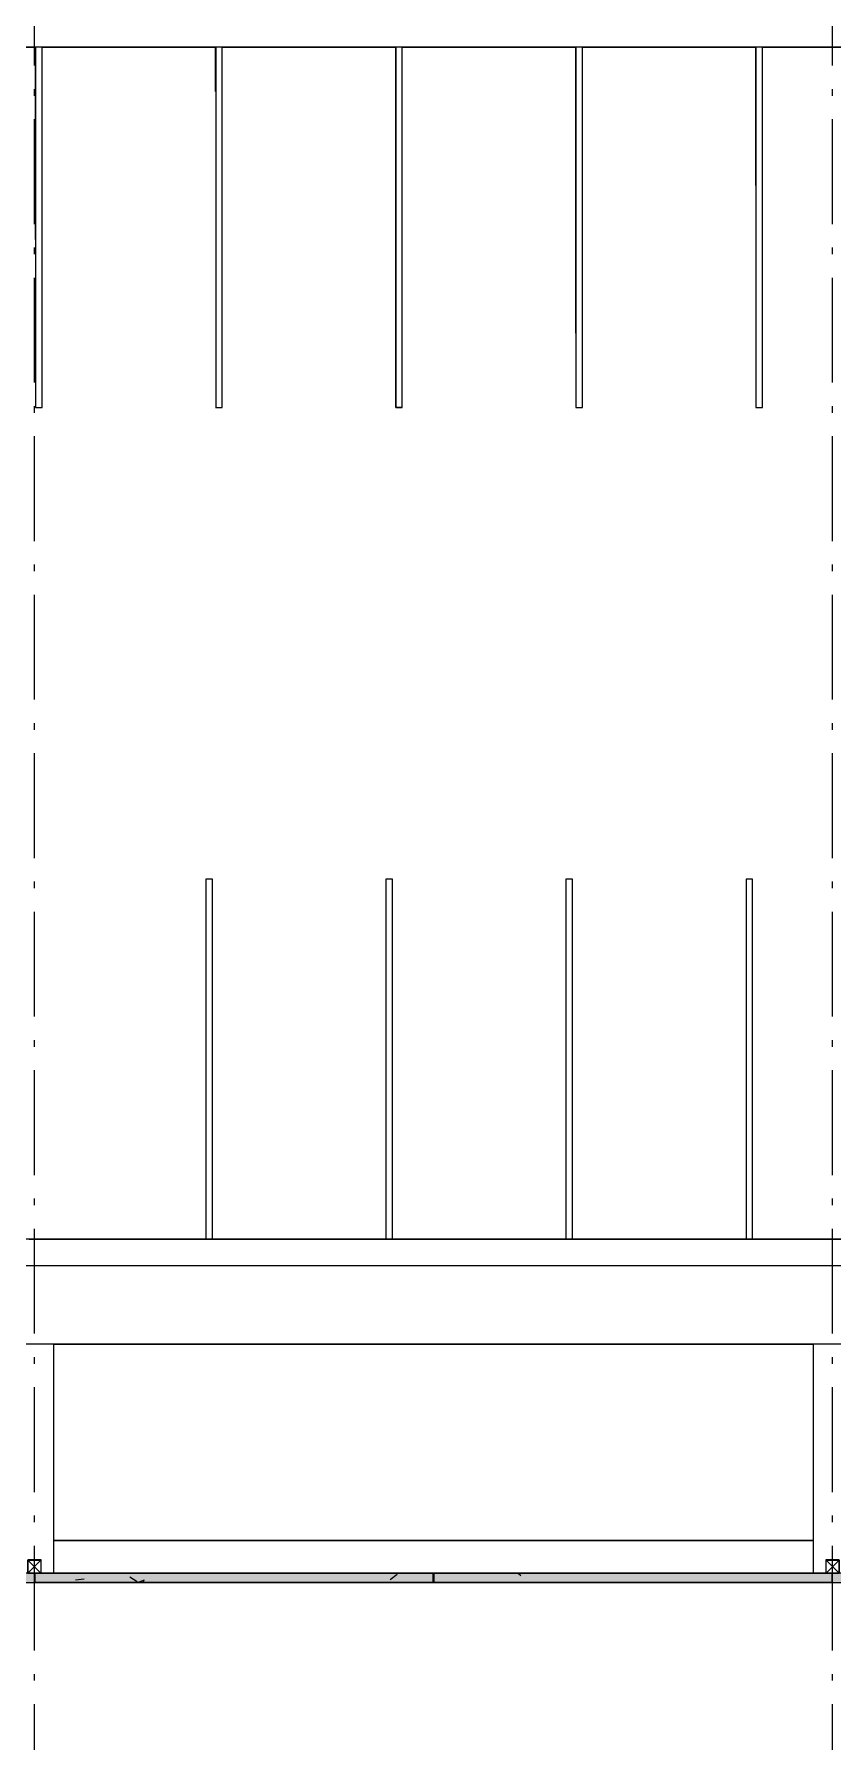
# Model space of a CAD drawing. Header units: metres. Extents: x -55 to 260, y -121 to 64.
# Drawn here: x 36.57 to 48.77, y 12.67 to 38.74 of the extents above; entities that cross this region are included whole.
import ezdxf

# ---------------------------------------------------------------- set-up
doc = ezdxf.new("R2010")
doc.units = ezdxf.units.M
doc.linetypes.add('01_Grid', pattern=[2.32, 1.6, -0.36, 0, -0.36])
for name, color, linetype, lineweight in [('0-1', 7, 'Continuous', 5), ('03EJES-1', 1, '01_Grid', 5), ('06MUR-1', 253, 'Continuous', 5), ('06MUR-2', 53, 'Continuous', 25), ('06MUREXT-1', 9, 'Continuous', 15), ('17EQAGUA-1', 253, 'Continuous', 5), ('45ESTAC-1', 253, 'Continuous', 5), ('46BANQ-1', 253, 'Continuous', 5), ('70LINEA-1', 254, 'Continuous', 5), ('70LINEA-2', 1, 'Continuous', 5), ('70LINEA_0_25-1', 9, 'Continuous', 15)]:
    doc.layers.add(name, color=color, linetype=linetype, lineweight=lineweight)
pattern_1 = [(50, (0, 0), (2.914806, -0.25534), [0.3048, -3.353]), (355, (0, 0), (-0.5639, 3.05678), [0.24384, -2.682]), (100.451, (0.243, -0.0213), (2.35075, 2.801895), [0.25904, -2.849]), (46.184, (0, 0.8128), (4.336665, -0.672795), [0.4572, -5.029]), (96.636, (0.3614, 0.7567), (3.798, 3.95842), [0.38856, -4.274]), (351.184, (0, 0.813), (3.79858, 3.95859), [0.36576, -4.023]), (21, (0.4064, 0.6096), (2.425556, -1.63645), [0.3048, -3.353]), (326, (0.4064, 0.6096), (0.98876, 2.946903), [0.24384, -2.682]), (71.451, (0.6086, 0.4733), (3.414398, 1.310927), [0.25904, -2.849]), (37.5, (0, 0), (0.049559, 1.352701), [0.13411, -2.516, 0.13411, -2.589, -2.692]), (37.5, (0, 0), (0.049559, 1.352701), [-5.373, 0.13411, -2.558]), (7.5, (0, 0), (1.06888, 1.603233), [0.13411, -1.418, 0.13411, -2.455, -1.026]), (7.5, (0, 0), (1.06888, 1.603233), [-4.141, 0.13411, -0.89205]), (327.5, (-0.9063, 0), (2.1693145, -0.091976), [0.13411, -0.88189, 0.13411, -3.036, -4.206]), (327.5, (-0.9063, 0), (2.1693145, -0.091976), [-4.186, 0.13411, -4.072]), (317.5, (-1.313, 0), (2.370307, 0.40642), [0.13411, -1.187, 0.13411, -1.971, -2.987]), (317.5, (-1.313, 0), (2.370307, 0.40642), [-3.426, 0.13411, -2.853])]

# ---------------------------------------------------------------- blocks, each defined once
blk = doc.blocks.new('Downspout - Square - Downspout - Square 8_x8_-V34-A1 _ A700')
at = {"layer": '17EQAGUA-1'}
for p, q in [((0.102, 0.203), (-0.102, 0.203)), ((-0.102, 0.203), (-0.102, 0)), ((-0.102, 0), (0.102, 0)), ((-0.099, 0.2), (0.099, 0.2)), ((-0.099, 0.003), (-0.099, 0.2)), ((0.099, 0.2), (-0.099, 0.003)), ((-0.099, 0.2), (0.099, 0.003)), ((0.099, 0.003), (-0.099, 0.003)), ((0.099, 0.2), (0.099, 0.003)), ((0.102, 0), (0.102, 0.203))]:
    blk.add_line(p, q, dxfattribs=at)
blk = doc.blocks.new('Parking Lot - Single - Single-V89-A1 _ A700')
at = {"layer": '70LINEA-1'}
for p, q in [((47.595, 36.427), (47.595, 38.54)), ((47.595, 38.54), (47.596, 38.54)), ((47.696, 38.54), (47.596, 38.54)), ((47.596, 38.54), (47.596, 33.04)), ((50.346, 38.54), (47.696, 38.54)), ((47.696, 33.04), (47.696, 38.54)), ((47.595, 33.04), (47.596, 33.04)), ((47.596, 33.04), (47.696, 33.04)), ((47.696, 33.04), (47.695, 33.04))]:
    blk.add_line(p, q, dxfattribs=at)
blk = doc.blocks.new('Parking Lot - Single - Single-V90-A1 _ A700')
at = {"layer": '70LINEA-1'}
for p, q in [((44.845, 34.172), (44.845, 38.54)), ((44.845, 38.54), (44.846, 38.54)), ((44.946, 38.54), (44.846, 38.54)), ((44.846, 38.54), (44.846, 33.04)), ((47.596, 38.54), (44.946, 38.54)), ((44.946, 33.04), (44.946, 38.54)), ((44.845, 33.04), (44.846, 33.04)), ((44.846, 33.04), (44.946, 33.04)), ((44.946, 33.04), (44.945, 33.04))]:
    blk.add_line(p, q, dxfattribs=at)
blk = doc.blocks.new('Parking Lot - Single - Single-V91-A1 _ A700')
at = {"layer": '70LINEA-1'}
for p, q in [((42.095, 33.04), (42.095, 38.54)), ((42.095, 38.54), (42.096, 38.54)), ((42.196, 38.54), (42.096, 38.54)), ((42.096, 38.54), (42.096, 33.04)), ((44.846, 38.54), (42.196, 38.54)), ((42.196, 33.04), (42.196, 38.54)), ((42.195, 33.04), (42.095, 33.04)), ((42.095, 33.04), (42.096, 33.04)), ((42.096, 33.04), (42.196, 33.04)), ((42.196, 33.04), (42.195, 33.04))]:
    blk.add_line(p, q, dxfattribs=at)
blk = doc.blocks.new('Parking Lot - Single - Single-V92-A1 _ A700')
at = {"layer": '70LINEA-1'}
for p, q in [((39.345, 37.862), (39.345, 38.54)), ((39.345, 38.54), (39.346, 38.54)), ((39.446, 38.54), (39.346, 38.54)), ((39.346, 38.54), (39.346, 33.04)), ((42.096, 38.54), (39.446, 38.54)), ((39.446, 33.04), (39.446, 38.54)), ((39.345, 33.04), (39.346, 33.04)), ((39.346, 33.04), (39.446, 33.04)), ((39.446, 33.04), (39.445, 33.04))]:
    blk.add_line(p, q, dxfattribs=at)
blk = doc.blocks.new('Parking Lot - Single - Single-V93-A1 _ A700')
at = {"layer": '70LINEA-1'}
for p, q in [((36.595, 35.607), (36.595, 38.54)), ((36.595, 38.54), (36.596, 38.54)), ((36.696, 38.54), (36.596, 38.54)), ((36.596, 38.54), (36.596, 33.04)), ((39.346, 38.54), (36.696, 38.54)), ((36.696, 33.04), (36.696, 38.54)), ((36.595, 33.04), (36.596, 33.04)), ((36.596, 33.04), (36.696, 33.04)), ((36.696, 33.04), (36.695, 33.04))]:
    blk.add_line(p, q, dxfattribs=at)
blk = doc.blocks.new('Parking Lot - Single - Single-V94-A1 _ A700')
at = {"layer": '70LINEA-1'}
for p, q in [((33.845, 33.352), (33.845, 38.54)), ((33.845, 38.54), (33.846, 38.54)), ((33.946, 38.54), (33.846, 38.54)), ((33.846, 38.54), (33.846, 33.04)), ((36.596, 38.54), (33.946, 38.54)), ((33.946, 33.04), (33.946, 38.54)), ((33.845, 33.04), (33.846, 33.04)), ((33.846, 33.04), (33.946, 33.04)), ((33.946, 33.04), (33.945, 33.04))]:
    blk.add_line(p, q, dxfattribs=at)
blk = doc.blocks.new('Parking Lot - Single - Single-V209-A1 _ A700')
at = {"layer": '70LINEA-1'}
for p, q in [((44.695, 25.84), (44.695, 20.34)), ((44.795, 25.84), (44.695, 25.84)), ((44.695, 25.84), (44.695, 25.84)), ((44.795, 20.34), (44.795, 25.84)), ((41.995, 20.34), (44.745, 20.34)), ((44.695, 20.34), (44.795, 20.34)), ((44.795, 20.34), (44.695, 20.34)), ((44.695, 20.34), (44.695, 20.34)), ((44.795, 20.34), (44.795, 20.34))]:
    blk.add_line(p, q, dxfattribs=at)
blk = doc.blocks.new('Parking Lot - Single - Single-V210-A1 _ A700')
at = {"layer": '70LINEA-1'}
for p, q in [((50.195, 25.84), (50.195, 20.34)), ((50.295, 25.84), (50.195, 25.84)), ((50.295, 20.34), (50.295, 25.84)), ((47.495, 20.34), (50.245, 20.34)), ((50.195, 20.34), (50.295, 20.34)), ((50.295, 20.34), (50.195, 20.34)), ((50.195, 20.34), (50.195, 20.34)), ((50.295, 20.34), (50.295, 20.34))]:
    blk.add_line(p, q, dxfattribs=at)
blk = doc.blocks.new('Parking Lot - Single - Single-V287-A1 _ A700')
at = {"layer": '70LINEA-1'}
for p, q in [((39.195, 25.84), (39.195, 20.34)), ((39.295, 25.84), (39.195, 25.84)), ((39.195, 25.84), (39.195, 25.84)), ((39.295, 20.34), (39.295, 25.84)), ((36.495, 20.34), (39.245, 20.34)), ((39.195, 20.34), (39.295, 20.34)), ((39.295, 20.34), (39.195, 20.34)), ((39.195, 20.34), (39.195, 20.34)), ((39.295, 20.34), (39.295, 20.34))]:
    blk.add_line(p, q, dxfattribs=at)
blk = doc.blocks.new('22011_AR_rvt-1-A1 _ A700')
at = {"layer": '06MUR-1'}
h = blk.add_hatch(dxfattribs=at)
h.set_pattern_fill('FP_1', color=256, style=0, pattern_type=2)
h.set_pattern_definition(pattern_1)
h.paths.add_polyline_path([(177.18, 15.099), (177.18, 15.239), (125.606, 15.239), (125.606, 15.099), (176.822, 15.099)])
h.paths.add_polyline_path([(122.9, 15.099), (124.33, 15.099), (124.33, 15.239), (58.55, 15.239), (58.55, 15.099), (121.359, 15.099)])
h.paths.add_polyline_path([(56.652, 15.099), (57.274, 15.099), (57.274, 15.239), (5.7, 15.239), (5.7, 15.099), (55.112, 15.099)])
at = {"layer": '70LINEA-2'}
h = blk.add_hatch(dxfattribs=at)
h.set_pattern_fill('FP_1', color=256, style=0, pattern_type=2)
h.set_pattern_definition(pattern_1)
h.paths.add_polyline_path([(42.65, 15.099), (42.666, 15.115), (42.666, 15.224), (42.65, 15.239), (36.598, 15.239), (36.582, 15.224), (36.582, 15.115), (36.598, 15.099), (41.246, 15.099)])
h = blk.add_hatch(dxfattribs=at)
h.set_pattern_fill('FP_1', color=256, style=0, pattern_type=2)
h.set_pattern_definition(pattern_1)
h.paths.add_polyline_path([(48.746, 15.099), (48.762, 15.115), (48.762, 15.224), (48.746, 15.239), (42.694, 15.239), (42.678, 15.224), (42.678, 15.115), (42.694, 15.099), (47.409, 15.099)])
at = {"layer": '06MUR-2'}
for p, q in [((57.274, 15.239), (5.7, 15.239)), ((5.7, 15.099), (57.274, 15.099))]:
    blk.add_line(p, q, dxfattribs=at)
at = {"layer": '06MUREXT-1'}
for p, q in [((48.666, 15.24), (36.678, 15.24)), ((5.7, 15.098), (57.275, 15.098))]:
    blk.add_line(p, q, dxfattribs=at)
at = {"layer": '46BANQ-1'}
for p, q in [((36.876, 18.74), (48.468, 18.74)), ((36.876, 15.74), (36.876, 18.74)), ((48.468, 18.74), (48.468, 15.74)), ((36.876, 15.24), (36.876, 15.74)), ((36.876, 15.74), (48.468, 15.74)), ((48.468, 15.74), (36.876, 15.74)), ((48.468, 15.74), (48.468, 15.24))]:
    blk.add_line(p, q, dxfattribs=at)
at = {"layer": '70LINEA-1'}
for p, q in [((33.946, 38.54), (36.596, 38.54)), ((36.696, 38.54), (39.346, 38.54)), ((39.446, 38.54), (40.172, 38.54)), ((40.172, 38.54), (42.096, 38.54)), ((42.196, 38.54), (44.846, 38.54)), ((44.946, 38.54), (47.596, 38.54)), ((47.696, 38.54), (50.172, 38.54)), ((40.172, 20.34), (30.172, 20.34)), ((50.172, 20.34), (40.172, 20.34)), ((28.345, 19.94), (90.276, 19.94)), ((52.699, 18.74), (28.345, 18.74))]:
    blk.add_line(p, q, dxfattribs=at)
at = {"layer": '70LINEA_0_25-1'}
for p, q in [((36.598, 15.239), (36.582, 15.224)), ((36.582, 15.224), (36.582, 15.115)), ((36.598, 15.24), (36.598, 15.239)), ((42.65, 15.239), (36.598, 15.239)), ((36.598, 15.239), (42.65, 15.239)), ((42.65, 15.24), (36.678, 15.24)), ((42.65, 15.239), (42.65, 15.24)), ((42.666, 15.224), (42.65, 15.239)), ((42.666, 15.115), (42.666, 15.224)), ((42.694, 15.239), (42.678, 15.224)), ((42.678, 15.224), (42.678, 15.115)), ((48.666, 15.24), (42.694, 15.24)), ((42.694, 15.24), (42.694, 15.239)), ((48.746, 15.239), (42.694, 15.239)), ((42.694, 15.239), (48.746, 15.239)), ((48.746, 15.239), (48.746, 15.24)), ((48.762, 15.224), (48.746, 15.239)), ((48.762, 15.115), (48.762, 15.224)), ((36.582, 15.115), (36.598, 15.099)), ((36.598, 15.099), (42.65, 15.099)), ((42.65, 15.099), (36.598, 15.099)), ((36.598, 15.099), (36.598, 15.098)), ((36.598, 15.098), (42.65, 15.098)), ((42.65, 15.099), (42.666, 15.115)), ((42.65, 15.098), (42.65, 15.099)), ((42.678, 15.115), (42.694, 15.099)), ((42.694, 15.099), (48.746, 15.099)), ((48.746, 15.099), (42.694, 15.099)), ((42.694, 15.099), (42.694, 15.098)), ((42.694, 15.098), (48.746, 15.098)), ((48.746, 15.099), (48.762, 15.115)), ((48.746, 15.098), (48.746, 15.099))]:
    blk.add_line(p, q, dxfattribs=at)
at = {"layer": '17EQAGUA-1'}
for p in [(36.576, 15.24), (48.768, 15.24)]:
    blk.add_blockref('Downspout - Square - Downspout - Square 8_x8_-V34-A1 _ A700', p, dxfattribs=at)
at = {"layer": '45ESTAC-1'}
for name, p in [('Parking Lot - Single - Single-V94-A1 _ A700', (0, 0)), ('Parking Lot - Single - Single-V93-A1 _ A700', (0, 0)), ('Parking Lot - Single - Single-V92-A1 _ A700', (0, 0)), ('Parking Lot - Single - Single-V91-A1 _ A700', (0, 0)), ('Parking Lot - Single - Single-V90-A1 _ A700', (0, 0)), ('Parking Lot - Single - Single-V89-A1 _ A700', (0, 0)), ('Parking Lot - Single - Single-V287-A1 _ A700', (0, 0)), ('Parking Lot - Single - Single-V209-A1 _ A700', (-2.75, 0)), ('Parking Lot - Single - Single-V209-A1 _ A700', (0, 0)), ('Parking Lot - Single - Single-V209-A1 _ A700', (2.75, 0)), ('Parking Lot - Single - Single-V210-A1 _ A700', (0, 0))]:
    blk.add_blockref(name, p, dxfattribs=at)
blk = doc.blocks.new('Downspout - Square - Downspout - Square 8_x8_-V437-A1 _ A700')
at = {"layer": '17EQAGUA-1'}
for p, q in [((0.102, 0.203), (-0.102, 0.203)), ((-0.102, 0.203), (-0.102, 0)), ((-0.102, 0), (0.102, 0)), ((-0.099, 0.2), (0.099, 0.2)), ((-0.099, 0.003), (-0.099, 0.2)), ((0.099, 0.2), (-0.099, 0.003)), ((-0.099, 0.2), (0.099, 0.003)), ((0.099, 0.003), (-0.099, 0.003)), ((0.099, 0.2), (0.099, 0.003)), ((0.102, 0), (0.102, 0.203))]:
    blk.add_line(p, q, dxfattribs=at)
blk = doc.blocks.new('Parking Lot - Single - Single-V493-A1 _ A700')
at = {"layer": '70LINEA-1'}
for p, q in [((47.595, 36.427), (47.595, 38.54)), ((47.595, 38.54), (47.596, 38.54)), ((47.696, 38.54), (47.596, 38.54)), ((47.596, 38.54), (47.596, 33.04)), ((50.346, 38.54), (47.696, 38.54)), ((47.696, 33.04), (47.696, 38.54)), ((47.595, 33.04), (47.596, 33.04)), ((47.596, 33.04), (47.696, 33.04)), ((47.696, 33.04), (47.695, 33.04))]:
    blk.add_line(p, q, dxfattribs=at)
blk = doc.blocks.new('Parking Lot - Single - Single-V494-A1 _ A700')
at = {"layer": '70LINEA-1'}
for p, q in [((44.845, 34.172), (44.845, 38.54)), ((44.845, 38.54), (44.846, 38.54)), ((44.946, 38.54), (44.846, 38.54)), ((44.846, 38.54), (44.846, 33.04)), ((47.596, 38.54), (44.946, 38.54)), ((44.946, 33.04), (44.946, 38.54)), ((44.845, 33.04), (44.846, 33.04)), ((44.846, 33.04), (44.946, 33.04)), ((44.946, 33.04), (44.945, 33.04))]:
    blk.add_line(p, q, dxfattribs=at)
blk = doc.blocks.new('Parking Lot - Single - Single-V495-A1 _ A700')
at = {"layer": '70LINEA-1'}
for p, q in [((42.095, 33.04), (42.095, 38.54)), ((42.095, 38.54), (42.096, 38.54)), ((42.196, 38.54), (42.096, 38.54)), ((42.096, 38.54), (42.096, 33.04)), ((44.846, 38.54), (42.196, 38.54)), ((42.196, 33.04), (42.196, 38.54)), ((42.195, 33.04), (42.095, 33.04)), ((42.095, 33.04), (42.096, 33.04)), ((42.096, 33.04), (42.196, 33.04)), ((42.196, 33.04), (42.195, 33.04))]:
    blk.add_line(p, q, dxfattribs=at)
blk = doc.blocks.new('Parking Lot - Single - Single-V496-A1 _ A700')
at = {"layer": '70LINEA-1'}
for p, q in [((39.345, 37.862), (39.345, 38.54)), ((39.345, 38.54), (39.346, 38.54)), ((39.446, 38.54), (39.346, 38.54)), ((39.346, 38.54), (39.346, 33.04)), ((42.096, 38.54), (39.446, 38.54)), ((39.446, 33.04), (39.446, 38.54)), ((39.345, 33.04), (39.346, 33.04)), ((39.346, 33.04), (39.446, 33.04)), ((39.446, 33.04), (39.445, 33.04))]:
    blk.add_line(p, q, dxfattribs=at)
blk = doc.blocks.new('Parking Lot - Single - Single-V497-A1 _ A700')
at = {"layer": '70LINEA-1'}
for p, q in [((36.595, 35.607), (36.595, 38.54)), ((36.595, 38.54), (36.596, 38.54)), ((36.696, 38.54), (36.596, 38.54)), ((36.596, 38.54), (36.596, 33.04)), ((39.346, 38.54), (36.696, 38.54)), ((36.696, 33.04), (36.696, 38.54)), ((36.595, 33.04), (36.596, 33.04)), ((36.596, 33.04), (36.696, 33.04)), ((36.696, 33.04), (36.695, 33.04))]:
    blk.add_line(p, q, dxfattribs=at)
blk = doc.blocks.new('Parking Lot - Single - Single-V498-A1 _ A700')
at = {"layer": '70LINEA-1'}
for p, q in [((33.845, 33.352), (33.845, 38.54)), ((33.845, 38.54), (33.846, 38.54)), ((33.946, 38.54), (33.846, 38.54)), ((33.846, 38.54), (33.846, 33.04)), ((36.596, 38.54), (33.946, 38.54)), ((33.946, 33.04), (33.946, 38.54)), ((33.845, 33.04), (33.846, 33.04)), ((33.846, 33.04), (33.946, 33.04)), ((33.946, 33.04), (33.945, 33.04))]:
    blk.add_line(p, q, dxfattribs=at)
blk = doc.blocks.new('22011_AR_rvt-2-A1 _ A700')
at = {"layer": '06MUR-1'}
h = blk.add_hatch(dxfattribs=at)
h.set_pattern_fill('FP_1', color=256, style=0, pattern_type=2)
h.set_pattern_definition(pattern_1)
h.paths.add_polyline_path([(177.18, 15.099), (177.18, 15.239), (125.606, 15.239), (125.606, 15.099), (176.822, 15.099)])
h.paths.add_polyline_path([(122.9, 15.099), (124.33, 15.099), (124.33, 15.239), (58.55, 15.239), (58.55, 15.099), (121.359, 15.099)])
h.paths.add_polyline_path([(56.652, 15.099), (57.274, 15.099), (57.274, 15.239), (5.7, 15.239), (5.7, 15.099), (55.112, 15.099)])
at = {"layer": '70LINEA-2'}
h = blk.add_hatch(dxfattribs=at)
h.set_pattern_fill('FP_1', color=256, style=0, pattern_type=2)
h.set_pattern_definition(pattern_1)
h.paths.add_polyline_path([(42.65, 15.099), (42.666, 15.115), (42.666, 15.224), (42.65, 15.239), (36.598, 15.239), (36.582, 15.224), (36.582, 15.115), (36.598, 15.099), (41.246, 15.099)])
h = blk.add_hatch(dxfattribs=at)
h.set_pattern_fill('FP_1', color=256, style=0, pattern_type=2)
h.set_pattern_definition(pattern_1)
h.paths.add_polyline_path([(48.746, 15.099), (48.762, 15.115), (48.762, 15.224), (48.746, 15.239), (42.694, 15.239), (42.678, 15.224), (42.678, 15.115), (42.694, 15.099), (47.409, 15.099)])
at = {"layer": '06MUR-2'}
for p, q in [((57.274, 15.239), (5.7, 15.239)), ((5.7, 15.099), (57.274, 15.099))]:
    blk.add_line(p, q, dxfattribs=at)
at = {"layer": '06MUREXT-1'}
for p, q in [((48.666, 15.24), (36.678, 15.24)), ((5.7, 15.098), (57.275, 15.098))]:
    blk.add_line(p, q, dxfattribs=at)
at = {"layer": '46BANQ-1'}
for p, q in [((36.876, 18.74), (48.468, 18.74)), ((36.876, 15.74), (36.876, 18.74)), ((48.468, 18.74), (48.468, 15.74)), ((36.876, 15.24), (36.876, 15.74)), ((36.876, 15.74), (48.468, 15.74)), ((48.468, 15.74), (36.876, 15.74)), ((48.468, 15.74), (48.468, 15.24))]:
    blk.add_line(p, q, dxfattribs=at)
at = {"layer": '70LINEA-1'}
for p, q in [((33.946, 38.54), (36.596, 38.54)), ((36.696, 38.54), (39.346, 38.54)), ((39.446, 38.54), (40.172, 38.54)), ((40.172, 38.54), (42.096, 38.54)), ((42.196, 38.54), (44.846, 38.54)), ((44.946, 38.54), (47.596, 38.54)), ((47.696, 38.54), (50.172, 38.54)), ((40.172, 20.34), (30.172, 20.34)), ((50.172, 20.34), (40.172, 20.34)), ((28.345, 19.94), (90.276, 19.94)), ((52.699, 18.74), (28.345, 18.74))]:
    blk.add_line(p, q, dxfattribs=at)
at = {"layer": '70LINEA_0_25-1'}
for p, q in [((36.598, 15.239), (36.582, 15.224)), ((36.582, 15.224), (36.582, 15.115)), ((36.598, 15.24), (36.598, 15.239)), ((42.65, 15.239), (36.598, 15.239)), ((36.598, 15.239), (42.65, 15.239)), ((42.65, 15.24), (36.678, 15.24)), ((42.65, 15.239), (42.65, 15.24)), ((42.666, 15.224), (42.65, 15.239)), ((42.666, 15.115), (42.666, 15.224)), ((42.694, 15.239), (42.678, 15.224)), ((42.678, 15.224), (42.678, 15.115)), ((48.666, 15.24), (42.694, 15.24)), ((42.694, 15.24), (42.694, 15.239)), ((48.746, 15.239), (42.694, 15.239)), ((42.694, 15.239), (48.746, 15.239)), ((48.746, 15.239), (48.746, 15.24)), ((48.762, 15.224), (48.746, 15.239)), ((48.762, 15.115), (48.762, 15.224)), ((36.582, 15.115), (36.598, 15.099)), ((36.598, 15.099), (42.65, 15.099)), ((42.65, 15.099), (36.598, 15.099)), ((36.598, 15.099), (36.598, 15.098)), ((36.598, 15.098), (42.65, 15.098)), ((42.65, 15.099), (42.666, 15.115)), ((42.65, 15.098), (42.65, 15.099)), ((42.678, 15.115), (42.694, 15.099)), ((42.694, 15.099), (48.746, 15.099)), ((48.746, 15.099), (42.694, 15.099)), ((42.694, 15.099), (42.694, 15.098)), ((42.694, 15.098), (48.746, 15.098)), ((48.746, 15.099), (48.762, 15.115)), ((48.746, 15.098), (48.746, 15.099))]:
    blk.add_line(p, q, dxfattribs=at)
at = {"layer": '17EQAGUA-1'}
for p in [(36.576, 15.24), (48.768, 15.24)]:
    blk.add_blockref('Downspout - Square - Downspout - Square 8_x8_-V437-A1 _ A700', p, dxfattribs=at)
at = {"layer": '45ESTAC-1'}
for name, p in [('Parking Lot - Single - Single-V498-A1 _ A700', (0, 0)), ('Parking Lot - Single - Single-V497-A1 _ A700', (0, 0)), ('Parking Lot - Single - Single-V496-A1 _ A700', (0, 0)), ('Parking Lot - Single - Single-V495-A1 _ A700', (0, 0)), ('Parking Lot - Single - Single-V494-A1 _ A700', (0, 0)), ('Parking Lot - Single - Single-V493-A1 _ A700', (0, 0)), ('Parking Lot - Single - Single-V287-A1 _ A700', (0, 0)), ('Parking Lot - Single - Single-V209-A1 _ A700', (-2.75, 0)), ('Parking Lot - Single - Single-V209-A1 _ A700', (0, 0)), ('Parking Lot - Single - Single-V209-A1 _ A700', (2.75, 0)), ('Parking Lot - Single - Single-V210-A1 _ A700', (0, 0))]:
    blk.add_blockref(name, p, dxfattribs=at)

msp = doc.modelspace()

# ---------------------------------------------------------------- linework, layer by layer
at = {"layer": '03EJES-1'}
for p, q in [((36.576, -60.96), (36.576, 60.3168)), ((48.768, -60.96), (48.768, 60.3168)), ((255.455, 15.241), (-51.4051, 15.241))]:
    msp.add_line(p, q, dxfattribs=at)

# ---------------------------------------------------------------- block references
at = {"layer": '0-1'}
for name in ['22011_AR_rvt-2-A1 _ A700', '22011_AR_rvt-1-A1 _ A700']:
    msp.add_blockref(name, (0, 0), dxfattribs=at)

doc.saveas('drawing.dxf')
